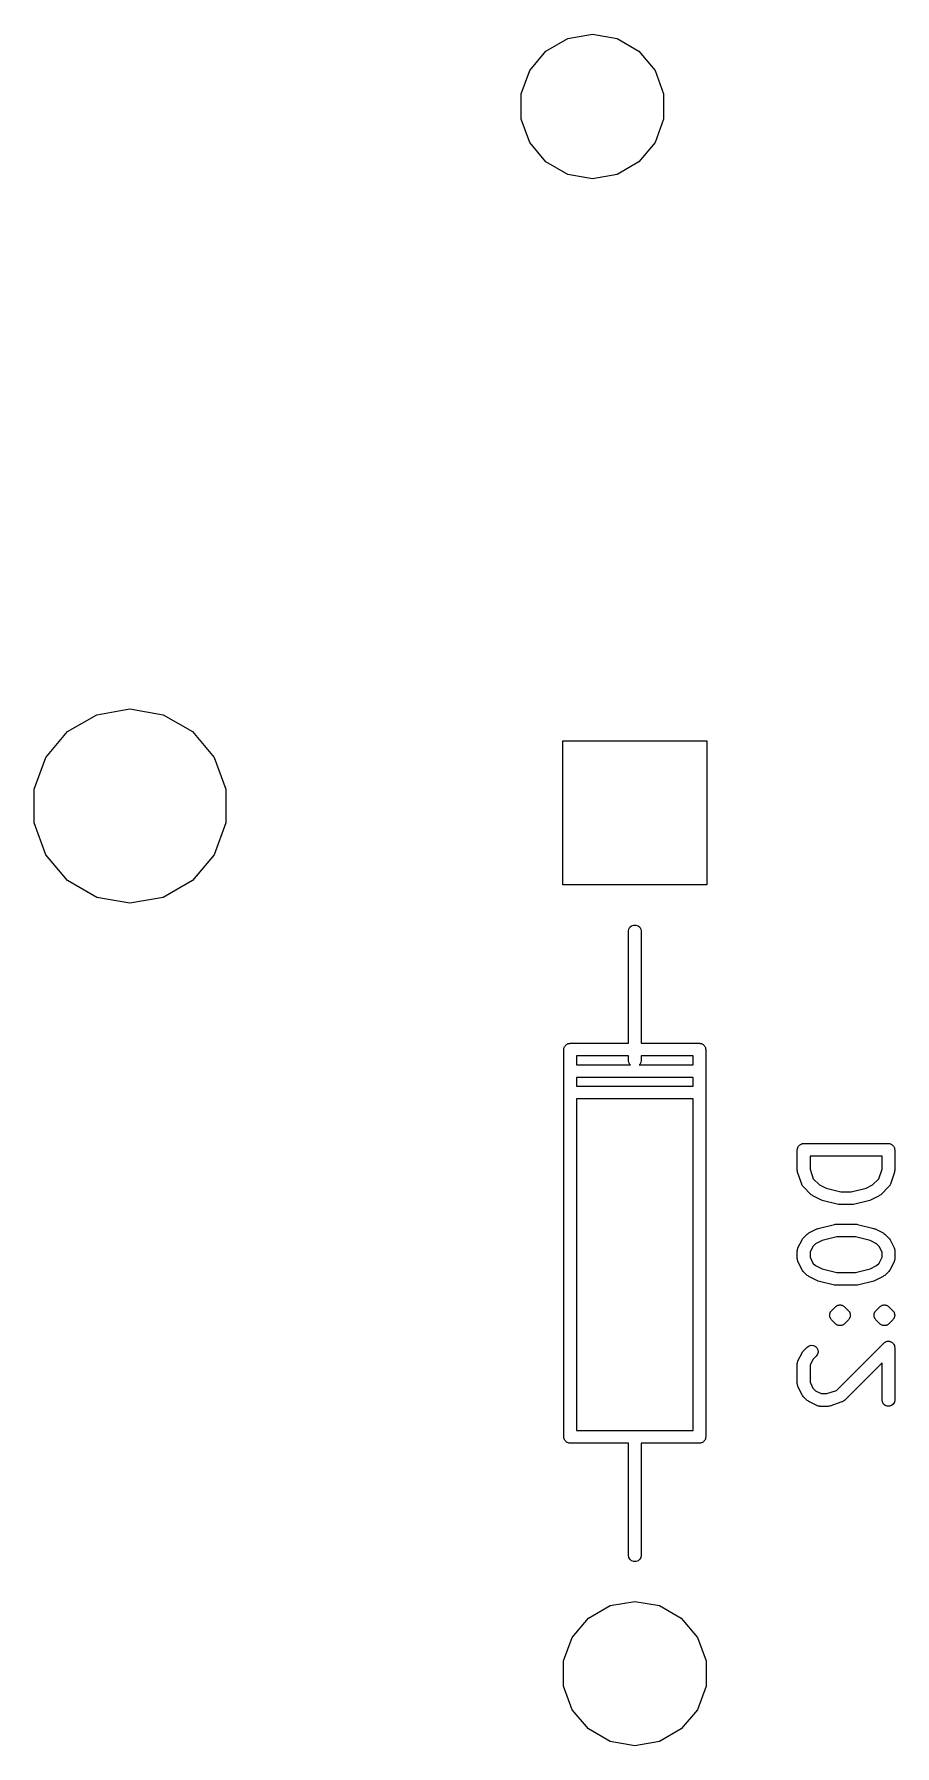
# Model space of a CAD drawing. Extents: x 17 to 274, y -105 to -6.
# Drawn here: x 61.41 to 71.56, y -104.01 to -83.81 of the extents above; entities that cross this region are included whole.
import ezdxf

# ---------------------------------------------------------------- set-up
doc = ezdxf.new("R2010")
doc.units = 0
doc.header["$MEASUREMENT"] = 0
doc.layers.add('BLACK', color=7, linetype='CONTINUOUS')

msp = doc.modelspace()

# ---------------------------------------------------------------- linework, layer by layer
at = {"layer": 'Black'}
for p, q in [((67.7058, -83.8591), (67.9975, -83.8076)), ((67.9975, -83.8076), (68.2892, -83.8591)), ((67.2588, -84.2341), (67.4492, -84.0072)), ((67.4492, -84.0072), (67.7058, -83.8591)), ((68.2892, -83.8591), (68.5457, -84.0072)), ((68.5457, -84.0072), (68.7361, -84.2341)), ((67.1575, -84.5124), (67.2588, -84.2341)), ((68.7361, -84.2341), (68.8374, -84.5124)), ((67.1575, -84.8086), (67.1575, -84.5124)), ((68.8374, -84.5124), (68.8374, -84.8086)), ((67.2588, -85.087), (67.1575, -84.8086)), ((68.8374, -84.8086), (68.7361, -85.087)), ((67.4492, -85.3139), (67.2588, -85.087)), ((68.7361, -85.087), (68.5457, -85.3139)), ((67.7058, -85.462), (67.4492, -85.3139)), ((67.9975, -85.5134), (67.7058, -85.462)), ((68.2892, -85.462), (67.9975, -85.5134)), ((68.5457, -85.3139), (68.2892, -85.462)), ((61.8025, -92.0411), (62.1476, -91.8418)), ((62.1476, -91.8418), (62.54, -91.7726)), ((62.54, -91.7726), (62.9324, -91.8418)), ((62.9324, -91.8418), (63.2775, -92.0411)), ((61.5464, -92.3463), (61.8025, -92.0411)), ((63.2775, -92.0411), (63.5336, -92.3463)), ((67.6478, -93.8501), (67.6478, -92.1509)), ((67.6478, -92.1509), (69.3471, -92.1509)), ((69.3471, -92.1509), (69.3471, -93.8501)), ((61.4101, -92.7208), (61.5464, -92.3463)), ((63.5336, -92.3463), (63.6699, -92.7208)), ((61.4101, -93.1192), (61.4101, -92.7208)), ((63.6699, -92.7208), (63.6699, -93.1192)), ((61.5464, -93.4937), (61.4101, -93.1192)), ((63.6699, -93.1192), (63.5336, -93.4937)), ((61.8025, -93.7989), (61.5464, -93.4937)), ((63.5336, -93.4937), (63.2775, -93.7989)), ((62.1476, -93.9982), (61.8025, -93.7989)), ((63.2775, -93.7989), (62.9324, -93.9982)), ((69.3471, -93.8501), (67.6478, -93.8501)), ((62.54, -94.0674), (62.1476, -93.9982)), ((62.9324, -93.9982), (62.54, -94.0674)), ((68.427, -94.3719), (68.44, -94.3493)), ((68.44, -94.3493), (68.46, -94.3326)), ((68.46, -94.3326), (68.4844, -94.3237)), ((68.4844, -94.3237), (68.5105, -94.3237)), ((68.5105, -94.3237), (68.535, -94.3326)), ((68.535, -94.3326), (68.5549, -94.3493)), ((68.5549, -94.3493), (68.5679, -94.3719)), ((68.4225, -94.3975), (68.427, -94.3719)), ((68.4225, -95.7195), (68.4225, -94.3975)), ((68.5679, -94.3719), (68.5725, -94.3975)), ((68.5725, -94.3975), (68.5725, -95.7195)), ((67.6638, -95.7753), (67.665, -95.7689)), ((67.665, -95.7689), (67.6683, -95.7632)), ((67.6683, -95.7632), (67.6705, -95.757)), ((67.6705, -95.757), (67.6747, -95.752)), ((67.6747, -95.752), (67.678, -95.7463)), ((67.678, -95.7463), (67.683, -95.7421)), ((67.683, -95.7421), (67.6873, -95.7371)), ((67.6873, -95.7371), (67.6929, -95.7338)), ((67.6929, -95.7338), (67.698, -95.7296)), ((67.698, -95.7296), (67.7041, -95.7273)), ((67.7041, -95.7273), (67.7098, -95.724)), ((67.7098, -95.724), (67.7163, -95.7229)), ((67.7163, -95.7229), (67.7224, -95.7207)), ((67.7224, -95.7207), (67.729, -95.7207)), ((67.729, -95.7207), (67.7355, -95.7195)), ((67.7355, -95.7195), (68.4225, -95.7195)), ((68.5725, -95.7195), (69.2595, -95.7195)), ((69.2595, -95.7195), (69.2659, -95.7207)), ((69.2659, -95.7207), (69.2725, -95.7207)), ((69.2725, -95.7207), (69.2787, -95.7229)), ((69.2787, -95.7229), (69.2851, -95.724)), ((69.2851, -95.724), (69.2908, -95.7273)), ((69.2908, -95.7273), (69.297, -95.7296)), ((69.297, -95.7296), (69.302, -95.7338)), ((69.302, -95.7338), (69.3077, -95.7371)), ((69.3077, -95.7371), (69.3119, -95.7421)), ((69.3119, -95.7421), (69.3169, -95.7463)), ((69.3169, -95.7463), (69.3202, -95.752)), ((69.3202, -95.752), (69.3244, -95.757)), ((69.3244, -95.757), (69.3267, -95.7632)), ((69.3267, -95.7632), (69.3299, -95.7689)), ((69.3299, -95.7689), (69.3311, -95.7753)), ((67.6605, -95.7945), (67.6616, -95.7881)), ((67.6605, -100.367), (67.6605, -95.7945)), ((67.6616, -95.7815), (67.6638, -95.7753)), ((67.6616, -95.7881), (67.6616, -95.7815)), ((67.8105, -95.8695), (67.8105, -95.9735)), ((68.4225, -95.8695), (67.8105, -95.8695)), ((67.8105, -95.9735), (68.4445, -95.9735)), ((68.4225, -95.9215), (68.4225, -95.8695)), ((68.427, -95.9472), (68.4225, -95.9215)), ((68.44, -95.9697), (68.427, -95.9472)), ((68.4445, -95.9735), (68.44, -95.9697)), ((68.5549, -95.9697), (68.5504, -95.9735)), ((68.5504, -95.9735), (69.1845, -95.9735)), ((68.5679, -95.9472), (68.5549, -95.9697)), ((68.5725, -95.9215), (68.5679, -95.9472)), ((68.5725, -95.8695), (68.5725, -95.9215)), ((69.1845, -95.8695), (68.5725, -95.8695)), ((69.1845, -95.9735), (69.1845, -95.8695)), ((69.3311, -95.7753), (69.3333, -95.7815)), ((69.3333, -95.7815), (69.3333, -95.7881)), ((69.3333, -95.7881), (69.3345, -95.7945)), ((69.3345, -95.7945), (69.3345, -100.367)), ((67.8105, -96.1235), (67.8105, -96.2275)), ((69.1845, -96.1235), (67.8105, -96.1235)), ((69.1845, -96.2275), (69.1845, -96.1235)), ((67.8105, -96.2275), (69.1845, -96.2275)), ((67.8105, -96.3775), (67.8105, -100.292)), ((69.1845, -96.3775), (67.8105, -96.3775)), ((69.1845, -100.292), (69.1845, -96.3775)), ((70.4148, -96.9781), (70.416, -96.9717)), ((70.4148, -97.2162), (70.4148, -96.9781)), ((70.416, -96.9651), (70.4182, -96.9589)), ((70.416, -96.9717), (70.416, -96.9651)), ((70.4182, -96.9589), (70.4194, -96.9525)), ((70.4194, -96.9525), (70.4226, -96.9468)), ((70.4226, -96.9468), (70.4249, -96.9406)), ((70.4249, -96.9406), (70.4291, -96.9356)), ((70.4291, -96.9356), (70.4324, -96.9299)), ((70.4324, -96.9299), (70.4374, -96.9257)), ((70.4374, -96.9257), (70.4416, -96.9207)), ((70.4416, -96.9207), (70.4473, -96.9174)), ((70.4473, -96.9174), (70.4523, -96.9132)), ((70.4523, -96.9132), (70.4585, -96.9109)), ((70.4585, -96.9109), (70.4642, -96.9077)), ((70.4642, -96.9077), (70.4706, -96.9065)), ((70.4706, -96.9065), (70.4768, -96.9043)), ((70.4768, -96.9043), (70.4834, -96.9043)), ((70.4834, -96.9043), (70.4898, -96.9031)), ((70.4898, -96.9031), (71.4898, -96.9031)), ((71.4898, -96.9031), (71.4963, -96.9043)), ((71.4963, -96.9043), (71.5029, -96.9043)), ((71.5029, -96.9043), (71.509, -96.9065)), ((71.509, -96.9065), (71.5155, -96.9077)), ((71.5155, -96.9077), (71.5212, -96.9109)), ((71.5212, -96.9109), (71.5273, -96.9132)), ((71.5273, -96.9132), (71.5324, -96.9174)), ((71.5324, -96.9174), (71.538, -96.9207)), ((71.538, -96.9207), (71.5423, -96.9257)), ((71.5423, -96.9257), (71.5473, -96.9299)), ((71.5473, -96.9299), (71.5506, -96.9356)), ((71.5506, -96.9356), (71.5548, -96.9406)), ((71.5548, -96.9406), (71.557, -96.9468)), ((71.557, -96.9468), (71.5603, -96.9525)), ((71.5603, -96.9525), (71.5615, -96.9589)), ((71.5615, -96.9589), (71.5637, -96.9651)), ((71.5637, -96.9651), (71.5637, -96.9717)), ((71.5637, -96.9717), (71.5648, -96.9781)), ((71.5648, -96.9781), (71.5648, -97.2162)), ((70.5648, -97.0531), (70.5648, -97.2041)), ((71.4148, -97.0531), (70.5648, -97.0531)), ((71.4148, -97.2041), (71.4148, -97.0531)), ((70.4169, -97.2281), (70.4148, -97.2162)), ((70.4187, -97.24), (70.4169, -97.2281)), ((70.4663, -97.3828), (70.4187, -97.24)), ((70.4684, -97.3866), (70.4663, -97.3828)), ((70.4695, -97.3908), (70.4684, -97.3866)), ((70.5648, -97.2041), (70.603, -97.3186)), ((70.603, -97.3186), (70.6771, -97.3927)), ((71.3026, -97.3927), (71.3767, -97.3186)), ((71.3767, -97.3186), (71.4148, -97.2041)), ((71.5113, -97.3866), (71.5102, -97.3908)), ((71.5134, -97.3828), (71.5113, -97.3866)), ((71.561, -97.24), (71.5134, -97.3828)), ((71.5628, -97.2281), (71.561, -97.24)), ((71.5648, -97.2162), (71.5628, -97.2281)), ((70.4745, -97.398), (70.4695, -97.3908)), ((70.4787, -97.4057), (70.4745, -97.398)), ((70.4819, -97.4086), (70.4787, -97.4057)), ((70.4844, -97.4121), (70.4819, -97.4086)), ((70.5797, -97.5074), (70.4844, -97.4121)), ((70.5895, -97.5143), (70.5797, -97.5074)), ((70.5992, -97.5214), (70.5895, -97.5143)), ((70.6944, -97.569), (70.5992, -97.5214)), ((70.6771, -97.3927), (70.7541, -97.4312)), ((70.7023, -97.5714), (70.6944, -97.569)), ((70.7097, -97.5747), (70.7023, -97.5714)), ((70.9002, -97.6223), (70.7097, -97.5747)), ((70.7541, -97.4312), (70.9276, -97.4746)), ((70.9276, -97.4746), (71.052, -97.4746)), ((71.052, -97.4746), (71.2256, -97.4312)), ((71.2699, -97.5747), (71.0795, -97.6223)), ((71.2256, -97.4312), (71.3026, -97.3927)), ((71.2774, -97.5714), (71.2699, -97.5747)), ((71.2853, -97.569), (71.2774, -97.5714)), ((71.3805, -97.5214), (71.2853, -97.569)), ((71.3902, -97.5142), (71.3805, -97.5214)), ((71.4, -97.5074), (71.3902, -97.5142)), ((71.4953, -97.4121), (71.4, -97.5074)), ((71.4977, -97.4086), (71.4953, -97.4121)), ((71.501, -97.4057), (71.4977, -97.4086)), ((71.5052, -97.398), (71.501, -97.4057)), ((71.5102, -97.3908), (71.5052, -97.398)), ((70.9094, -97.623), (70.9002, -97.6223)), ((70.9184, -97.6246), (70.9094, -97.623)), ((71.0613, -97.6246), (70.9184, -97.6246)), ((71.0703, -97.623), (71.0613, -97.6246)), ((71.0795, -97.6223), (71.0703, -97.623)), ((70.4844, -98.0203), (70.532, -97.9727)), ((70.532, -97.9727), (70.5419, -97.9658)), ((70.5419, -97.9658), (70.5515, -97.9587)), ((70.5515, -97.9587), (70.6468, -97.9111)), ((70.6468, -97.9111), (70.6546, -97.9087)), ((70.6546, -97.9087), (70.6621, -97.9054)), ((70.6621, -97.9054), (70.8526, -97.8578)), ((70.8526, -97.8578), (70.8618, -97.8571)), ((70.8618, -97.8571), (70.8708, -97.8555)), ((70.8708, -97.8555), (71.1089, -97.8555)), ((71.1089, -97.8555), (71.1179, -97.8571)), ((71.1179, -97.8571), (71.1271, -97.8578)), ((71.1271, -97.8578), (71.3176, -97.9054)), ((71.3176, -97.9054), (71.325, -97.9087)), ((71.325, -97.9087), (71.3329, -97.9111)), ((71.3329, -97.9111), (71.4281, -97.9587)), ((71.4281, -97.9587), (71.4378, -97.9658)), ((71.4378, -97.9658), (71.4476, -97.9727)), ((71.4476, -97.9727), (71.4953, -98.0203)), ((70.4148, -98.1686), (70.4156, -98.1644)), ((70.4148, -98.2639), (70.4148, -98.1686)), ((70.4153, -98.16), (70.4178, -98.1516)), ((70.4156, -98.1644), (70.4153, -98.16)), ((70.4178, -98.1516), (70.4194, -98.143)), ((70.4194, -98.143), (70.4215, -98.1392)), ((70.4215, -98.1392), (70.4228, -98.1351)), ((70.4228, -98.1351), (70.4704, -98.0398)), ((70.4704, -98.0398), (70.4775, -98.0302)), ((70.4775, -98.0302), (70.4844, -98.0203)), ((70.5991, -98.1178), (70.5648, -98.1863)), ((70.5648, -98.1863), (70.5648, -98.2461)), ((70.6295, -98.0874), (70.5991, -98.1178)), ((70.7065, -98.0489), (70.6295, -98.0874)), ((70.88, -98.0055), (70.7065, -98.0489)), ((71.0997, -98.0055), (70.88, -98.0055)), ((71.2732, -98.0489), (71.0997, -98.0055)), ((71.3502, -98.0874), (71.2732, -98.0489)), ((71.3806, -98.1178), (71.3502, -98.0874)), ((71.4148, -98.1863), (71.3806, -98.1178)), ((71.4148, -98.2461), (71.4148, -98.1863)), ((71.4953, -98.0203), (71.5021, -98.0302)), ((71.5021, -98.0302), (71.5093, -98.0398)), ((71.5093, -98.0398), (71.5569, -98.1351)), ((71.5569, -98.1351), (71.5582, -98.1392)), ((71.5582, -98.1392), (71.5603, -98.143)), ((71.5603, -98.143), (71.5618, -98.1516)), ((71.5618, -98.1516), (71.5643, -98.16)), ((71.5643, -98.16), (71.5641, -98.1644)), ((71.5641, -98.1644), (71.5648, -98.1686)), ((71.5648, -98.1686), (71.5648, -98.2639)), ((70.4156, -98.2681), (70.4148, -98.2639)), ((70.4153, -98.2724), (70.4156, -98.2681)), ((70.4178, -98.2808), (70.4153, -98.2724)), ((70.4194, -98.2895), (70.4178, -98.2808)), ((70.4215, -98.2933), (70.4194, -98.2895)), ((70.4228, -98.2974), (70.4215, -98.2933)), ((70.4704, -98.3926), (70.4228, -98.2974)), ((70.4775, -98.4023), (70.4704, -98.3926)), ((70.5648, -98.2461), (70.5991, -98.3147)), ((70.5991, -98.3147), (70.6295, -98.3451)), ((70.6295, -98.3451), (70.7065, -98.3836)), ((70.7065, -98.3836), (70.88, -98.4269)), ((71.0997, -98.4269), (71.2732, -98.3836)), ((71.2732, -98.3836), (71.3502, -98.3451)), ((71.3502, -98.3451), (71.3806, -98.3147)), ((71.3806, -98.3147), (71.4148, -98.2461)), ((71.5093, -98.3926), (71.5021, -98.4023)), ((71.5569, -98.2974), (71.5093, -98.3926)), ((71.5582, -98.2933), (71.5569, -98.2974)), ((71.5603, -98.2895), (71.5582, -98.2933)), ((71.5618, -98.2809), (71.5603, -98.2895)), ((71.5643, -98.2724), (71.5618, -98.2809)), ((71.5648, -98.2639), (71.5641, -98.2681)), ((71.5641, -98.2681), (71.5643, -98.2724)), ((70.4844, -98.4121), (70.4775, -98.4023)), ((70.532, -98.4597), (70.4844, -98.4121)), ((70.5419, -98.4666), (70.532, -98.4597)), ((70.5515, -98.4738), (70.5419, -98.4666)), ((70.6468, -98.5214), (70.5515, -98.4738)), ((70.6546, -98.5237), (70.6468, -98.5214)), ((70.6621, -98.5271), (70.6546, -98.5237)), ((70.8526, -98.5747), (70.6621, -98.5271)), ((70.8618, -98.5754), (70.8526, -98.5747)), ((70.8708, -98.5769), (70.8618, -98.5754)), ((71.1089, -98.5769), (70.8708, -98.5769)), ((70.88, -98.4269), (71.0997, -98.4269)), ((71.1179, -98.5754), (71.1089, -98.5769)), ((71.1271, -98.5747), (71.1179, -98.5754)), ((71.3176, -98.5271), (71.1271, -98.5747)), ((71.325, -98.5237), (71.3176, -98.5271)), ((71.3329, -98.5214), (71.325, -98.5237)), ((71.4281, -98.4738), (71.3329, -98.5214)), ((71.4378, -98.4666), (71.4281, -98.4738)), ((71.4476, -98.4597), (71.4378, -98.4666)), ((71.4953, -98.4121), (71.4476, -98.4597)), ((71.5021, -98.4023), (71.4953, -98.4121)), ((70.7961, -98.924), (70.7969, -98.9208)), ((70.7967, -98.9305), (70.7961, -98.924)), ((70.7961, -98.9371), (70.7967, -98.9305)), ((70.7969, -98.9402), (70.7961, -98.9371)), ((70.7969, -98.9175), (70.7981, -98.9144)), ((70.7969, -98.9208), (70.7969, -98.9175)), ((70.7969, -98.9435), (70.7969, -98.9402)), ((70.7981, -98.9466), (70.7969, -98.9435)), ((70.7981, -98.9144), (70.7983, -98.9111)), ((70.7983, -98.9499), (70.7981, -98.9466)), ((70.7983, -98.9111), (70.8011, -98.9052)), ((70.8011, -98.9559), (70.7983, -98.9499)), ((70.8011, -98.9052), (70.8028, -98.8988)), ((70.8028, -98.9622), (70.8011, -98.9559)), ((70.8028, -98.8988), (70.8047, -98.8961)), ((70.8047, -98.9649), (70.8028, -98.9622)), ((70.8047, -98.8961), (70.8058, -98.893)), ((70.8058, -98.968), (70.8047, -98.9649)), ((70.8058, -98.893), (70.808, -98.8905)), ((70.808, -98.9705), (70.8058, -98.968)), ((70.808, -98.8905), (70.8094, -98.8875)), ((70.8094, -98.9735), (70.808, -98.9705)), ((70.8094, -98.8875), (70.814, -98.8829)), ((70.814, -98.9782), (70.8094, -98.9735)), ((70.814, -98.8829), (70.8178, -98.8775)), ((70.8178, -98.9836), (70.814, -98.9782)), ((70.8178, -98.8775), (70.8654, -98.8299)), ((70.8654, -99.0312), (70.8178, -98.9836)), ((70.8654, -98.8299), (70.8708, -98.8261)), ((70.8708, -98.8261), (70.8754, -98.8215)), ((70.8754, -98.8215), (70.8813, -98.8187)), ((70.8813, -98.8187), (70.8867, -98.8149)), ((70.8867, -98.8149), (70.8931, -98.8132)), ((70.8931, -98.8132), (70.899, -98.8105)), ((70.899, -98.8105), (70.9055, -98.8099)), ((70.9055, -98.8099), (70.9119, -98.8082)), ((70.9119, -98.8082), (70.9184, -98.8088)), ((70.9184, -98.8088), (70.9249, -98.8082)), ((70.9249, -98.8082), (70.9313, -98.8099)), ((70.9313, -98.8099), (70.9378, -98.8105)), ((70.9378, -98.8105), (70.9438, -98.8132)), ((70.9438, -98.8132), (70.9501, -98.8149)), ((70.9501, -98.8149), (70.9555, -98.8187)), ((70.9555, -98.8187), (70.9614, -98.8215)), ((70.9614, -98.8215), (70.9661, -98.8261)), ((70.9661, -98.8261), (70.9714, -98.8299)), ((70.9714, -98.8299), (71.0191, -98.8775)), ((71.0191, -98.9836), (70.9714, -99.0312)), ((71.0191, -98.8775), (71.0228, -98.8829)), ((71.0228, -98.9782), (71.0191, -98.9836)), ((71.0228, -98.8829), (71.0275, -98.8875)), ((71.0275, -98.9735), (71.0228, -98.9782)), ((71.0275, -98.8875), (71.0289, -98.8905)), ((71.0289, -98.9705), (71.0275, -98.9735)), ((71.0289, -98.8905), (71.031, -98.893)), ((71.031, -98.968), (71.0289, -98.9705)), ((71.031, -98.893), (71.0321, -98.8961)), ((71.0321, -98.9649), (71.031, -98.968)), ((71.0321, -98.8961), (71.034, -98.8988)), ((71.034, -98.9622), (71.0321, -98.9649)), ((71.034, -98.8988), (71.0357, -98.9052)), ((71.0357, -98.9559), (71.034, -98.9622)), ((71.0357, -98.9052), (71.0385, -98.9111)), ((71.0385, -98.9499), (71.0357, -98.9559)), ((71.0385, -98.9111), (71.0388, -98.9144)), ((71.0388, -98.9466), (71.0385, -98.9499)), ((71.0388, -98.9144), (71.0399, -98.9175)), ((71.0399, -98.9435), (71.0388, -98.9466)), ((71.0399, -98.9175), (71.0399, -98.9208)), ((71.0399, -98.9208), (71.0407, -98.924)), ((71.0407, -98.9371), (71.0399, -98.9402)), ((71.0399, -98.9402), (71.0399, -98.9435)), ((71.0407, -98.924), (71.0402, -98.9305)), ((71.0402, -98.9305), (71.0407, -98.9371)), ((71.3199, -98.924), (71.3207, -98.9208)), ((71.3205, -98.9305), (71.3199, -98.924)), ((71.3199, -98.9371), (71.3205, -98.9305)), ((71.3207, -98.9402), (71.3199, -98.9371)), ((71.3207, -98.9175), (71.3219, -98.9144)), ((71.3207, -98.9208), (71.3207, -98.9175)), ((71.3207, -98.9435), (71.3207, -98.9402)), ((71.3219, -98.9466), (71.3207, -98.9435)), ((71.3219, -98.9144), (71.3222, -98.9111)), ((71.3222, -98.9499), (71.3219, -98.9466)), ((71.3222, -98.9111), (71.3249, -98.9052)), ((71.3249, -98.9559), (71.3222, -98.9499)), ((71.3249, -98.9052), (71.3266, -98.8988)), ((71.3266, -98.9622), (71.3249, -98.9559)), ((71.3266, -98.8988), (71.3285, -98.8961)), ((71.3285, -98.9649), (71.3266, -98.9622)), ((71.3285, -98.8961), (71.3297, -98.893)), ((71.3297, -98.968), (71.3285, -98.9649)), ((71.3297, -98.893), (71.3318, -98.8905)), ((71.3318, -98.9705), (71.3297, -98.968)), ((71.3318, -98.8905), (71.3332, -98.8875)), ((71.3332, -98.9735), (71.3318, -98.9705)), ((71.3332, -98.8875), (71.3378, -98.8829)), ((71.3378, -98.9782), (71.3332, -98.9735)), ((71.3378, -98.8829), (71.3416, -98.8775)), ((71.3416, -98.9836), (71.3378, -98.9782)), ((71.3416, -98.8775), (71.3892, -98.8299)), ((71.3892, -99.0312), (71.3416, -98.9836)), ((71.3892, -98.8299), (71.3946, -98.8261)), ((71.3946, -98.8261), (71.3992, -98.8215)), ((71.3992, -98.8215), (71.4052, -98.8187)), ((71.4052, -98.8187), (71.4105, -98.8149)), ((71.4105, -98.8149), (71.4169, -98.8132)), ((71.4169, -98.8132), (71.4228, -98.8105)), ((71.4228, -98.8105), (71.4294, -98.8099)), ((71.4294, -98.8099), (71.4357, -98.8082)), ((71.4357, -98.8082), (71.4422, -98.8088)), ((71.4422, -98.8088), (71.4488, -98.8082)), ((71.4488, -98.8082), (71.4551, -98.8099)), ((71.4551, -98.8099), (71.4616, -98.8105)), ((71.4616, -98.8105), (71.4676, -98.8132)), ((71.4676, -98.8132), (71.4739, -98.8149)), ((71.4739, -98.8149), (71.4793, -98.8187)), ((71.4793, -98.8187), (71.4852, -98.8215)), ((71.4852, -98.8215), (71.4899, -98.8261)), ((71.4899, -98.8261), (71.4953, -98.8299)), ((71.4953, -98.8299), (71.5429, -98.8775)), ((71.5429, -98.9836), (71.4953, -99.0312)), ((71.5429, -98.8775), (71.5466, -98.8829)), ((71.5466, -98.9782), (71.5429, -98.9836)), ((71.5466, -98.8829), (71.5513, -98.8875)), ((71.5513, -98.9735), (71.5466, -98.9782)), ((71.5513, -98.8875), (71.5527, -98.8905)), ((71.5527, -98.9705), (71.5513, -98.9735)), ((71.5527, -98.8905), (71.5548, -98.893)), ((71.5548, -98.968), (71.5527, -98.9705)), ((71.5548, -98.893), (71.5559, -98.8961)), ((71.5559, -98.9649), (71.5548, -98.968)), ((71.5559, -98.8961), (71.5578, -98.8988)), ((71.5578, -98.9622), (71.5559, -98.9649)), ((71.5578, -98.8988), (71.5595, -98.9052)), ((71.5595, -98.9559), (71.5578, -98.9622)), ((71.5595, -98.9052), (71.5623, -98.9111)), ((71.5623, -98.9499), (71.5595, -98.9559)), ((71.5623, -98.9111), (71.5626, -98.9144)), ((71.5626, -98.9466), (71.5623, -98.9499)), ((71.5626, -98.9144), (71.5637, -98.9175)), ((71.5637, -98.9435), (71.5626, -98.9466)), ((71.5637, -98.9175), (71.5637, -98.9208)), ((71.5637, -98.9208), (71.5646, -98.924)), ((71.5646, -98.9371), (71.5637, -98.9402)), ((71.5637, -98.9402), (71.5637, -98.9435)), ((71.5646, -98.924), (71.564, -98.9305)), ((71.564, -98.9305), (71.5646, -98.9371)), ((70.8708, -99.0349), (70.8654, -99.0312)), ((70.8754, -99.0396), (70.8708, -99.0349)), ((70.8813, -99.0423), (70.8754, -99.0396)), ((70.8867, -99.0461), (70.8813, -99.0423)), ((70.8931, -99.0478), (70.8867, -99.0461)), ((70.899, -99.0506), (70.8931, -99.0478)), ((70.9055, -99.0512), (70.899, -99.0506)), ((70.9119, -99.0529), (70.9055, -99.0512)), ((70.9184, -99.0523), (70.9119, -99.0529)), ((70.9249, -99.0529), (70.9184, -99.0523)), ((70.9313, -99.0512), (70.9249, -99.0529)), ((70.9378, -99.0506), (70.9313, -99.0512)), ((70.9438, -99.0478), (70.9378, -99.0506)), ((70.9501, -99.0461), (70.9438, -99.0478)), ((70.9555, -99.0423), (70.9501, -99.0461)), ((70.9614, -99.0396), (70.9555, -99.0423)), ((70.9661, -99.0349), (70.9614, -99.0396)), ((70.9714, -99.0312), (70.9661, -99.0349)), ((71.3946, -99.0349), (71.3892, -99.0312)), ((71.3992, -99.0396), (71.3946, -99.0349)), ((71.4052, -99.0423), (71.3992, -99.0396)), ((71.4105, -99.0461), (71.4052, -99.0423)), ((71.4169, -99.0478), (71.4105, -99.0461)), ((71.4228, -99.0506), (71.4169, -99.0478)), ((71.4294, -99.0512), (71.4228, -99.0506)), ((71.4357, -99.0529), (71.4294, -99.0512)), ((71.4422, -99.0523), (71.4357, -99.0529)), ((71.4488, -99.0529), (71.4422, -99.0523)), ((71.4551, -99.0512), (71.4488, -99.0529)), ((71.4616, -99.0506), (71.4551, -99.0512)), ((71.4676, -99.0478), (71.4616, -99.0506)), ((71.4739, -99.0461), (71.4676, -99.0478)), ((71.4793, -99.0423), (71.4739, -99.0461)), ((71.4852, -99.0396), (71.4793, -99.0423)), ((71.4899, -99.0349), (71.4852, -99.0396)), ((71.4953, -99.0312), (71.4899, -99.0349)), ((70.4228, -99.4684), (70.4704, -99.3732)), ((70.4704, -99.3732), (70.4775, -99.3635)), ((70.4775, -99.3635), (70.4844, -99.3537)), ((70.4844, -99.3537), (70.532, -99.3061)), ((70.532, -99.3061), (70.5534, -99.2911)), ((70.5534, -99.2911), (70.5785, -99.2844)), ((70.5785, -99.2844), (70.6045, -99.2866)), ((70.6045, -99.2866), (70.6281, -99.2977)), ((70.6281, -99.2977), (70.6465, -99.3161)), ((70.6531, -99.3908), (70.6381, -99.4121)), ((70.6465, -99.3161), (70.6575, -99.3397)), ((70.6598, -99.3656), (70.6531, -99.3908)), ((70.6575, -99.3397), (70.6598, -99.3656)), ((70.8779, -99.8173), (71.4368, -99.2584)), ((71.4368, -99.2584), (71.4448, -99.2528)), ((71.4448, -99.2528), (71.4523, -99.2465)), ((71.4523, -99.2465), (71.4554, -99.2454)), ((71.4554, -99.2454), (71.4581, -99.2435)), ((71.4581, -99.2435), (71.4676, -99.241)), ((71.4676, -99.241), (71.4768, -99.2376)), ((71.4768, -99.2376), (71.4801, -99.2376)), ((71.4801, -99.2376), (71.4833, -99.2368)), ((71.4833, -99.2368), (71.4931, -99.2376)), ((71.4931, -99.2376), (71.5029, -99.2376)), ((71.5029, -99.2376), (71.506, -99.2387)), ((71.506, -99.2387), (71.5093, -99.239)), ((71.5093, -99.239), (71.5181, -99.2432)), ((71.5181, -99.2432), (71.5273, -99.2465)), ((71.5273, -99.2465), (71.5299, -99.2486)), ((71.5299, -99.2486), (71.5329, -99.25)), ((71.5329, -99.25), (71.5398, -99.257)), ((71.5398, -99.257), (71.5473, -99.2633)), ((71.5473, -99.2633), (71.5489, -99.2661)), ((71.5489, -99.2661), (71.5513, -99.2685)), ((71.5513, -99.2685), (71.5554, -99.2773)), ((71.5554, -99.2773), (71.5603, -99.2858)), ((71.5603, -99.2858), (71.5609, -99.2891)), ((71.5609, -99.2891), (71.5623, -99.2921)), ((71.5623, -99.2921), (71.5631, -99.3018)), ((71.5631, -99.3018), (71.5648, -99.3115)), ((71.5648, -99.3115), (71.5648, -99.9305)), ((70.4148, -99.5019), (70.4156, -99.4977)), ((70.4148, -99.74), (70.4148, -99.5019)), ((70.4153, -99.4934), (70.4178, -99.485)), ((70.4156, -99.4977), (70.4153, -99.4934)), ((70.4178, -99.485), (70.4194, -99.4763)), ((70.4194, -99.4763), (70.4215, -99.4725)), ((70.4215, -99.4725), (70.4228, -99.4684)), ((70.5991, -99.4511), (70.5648, -99.5197)), ((70.5648, -99.5197), (70.5648, -99.7223)), ((70.6381, -99.4121), (70.5991, -99.4511)), ((71.4148, -99.4925), (70.9714, -99.9359)), ((71.4148, -99.9305), (71.4148, -99.4925)), ((70.4156, -99.7443), (70.4148, -99.74)), ((70.4153, -99.7486), (70.4156, -99.7443)), ((70.4178, -99.757), (70.4153, -99.7486)), ((70.4194, -99.7657), (70.4178, -99.757)), ((70.4215, -99.7694), (70.4194, -99.7657)), ((70.4228, -99.7736), (70.4215, -99.7694)), ((70.4704, -99.8688), (70.4228, -99.7736)), ((70.5648, -99.7223), (70.5991, -99.7909)), ((70.5991, -99.7909), (70.6295, -99.8213)), ((70.4775, -99.8785), (70.4704, -99.8688)), ((70.4844, -99.8883), (70.4775, -99.8785)), ((70.532, -99.9359), (70.4844, -99.8883)), ((70.5419, -99.9428), (70.532, -99.9359)), ((70.5515, -99.95), (70.5419, -99.9428)), ((70.6468, -99.9976), (70.5515, -99.95)), ((70.6295, -99.8213), (70.698, -99.8555)), ((70.6509, -99.9988), (70.6468, -99.9976)), ((70.6547, -100.001), (70.6509, -99.9988)), ((70.6633, -100.003), (70.6547, -100.001)), ((70.6717, -100.005), (70.6633, -100.003)), ((70.6761, -100.005), (70.6717, -100.005)), ((70.6803, -100.006), (70.6761, -100.005)), ((70.7756, -100.006), (70.6803, -100.006)), ((70.698, -99.8555), (70.7634, -99.8555)), ((70.7634, -99.8555), (70.8779, -99.8173)), ((70.7874, -100.003), (70.7756, -100.006)), ((70.7993, -100.002), (70.7874, -100.003)), ((70.9421, -99.9541), (70.7993, -100.002)), ((70.9459, -99.952), (70.9421, -99.9541)), ((70.9501, -99.9509), (70.9459, -99.952)), ((70.9573, -99.9458), (70.9501, -99.9509)), ((70.965, -99.9416), (70.9573, -99.9458)), ((70.9679, -99.9384), (70.965, -99.9416)), ((70.9714, -99.9359), (70.9679, -99.9384)), ((71.4194, -99.9562), (71.4148, -99.9305)), ((71.4324, -99.9787), (71.4194, -99.9562)), ((71.4523, -99.9955), (71.4324, -99.9787)), ((71.4768, -100.004), (71.4523, -99.9955)), ((71.5029, -100.004), (71.4768, -100.004)), ((71.5273, -99.9955), (71.5029, -100.004)), ((71.5473, -99.9787), (71.5273, -99.9955)), ((71.5603, -99.9562), (71.5473, -99.9787)), ((71.5648, -99.9305), (71.5603, -99.9562)), ((67.6616, -100.373), (67.6605, -100.367)), ((67.6616, -100.38), (67.6616, -100.373)), ((67.6638, -100.386), (67.6616, -100.38)), ((67.665, -100.392), (67.6638, -100.386)), ((67.6683, -100.398), (67.665, -100.392)), ((67.6705, -100.404), (67.6683, -100.398)), ((67.6747, -100.409), (67.6705, -100.404)), ((67.678, -100.415), (67.6747, -100.409)), ((67.683, -100.419), (67.678, -100.415)), ((67.6873, -100.424), (67.683, -100.419)), ((67.8105, -100.292), (69.1845, -100.292)), ((69.3119, -100.419), (69.3077, -100.424)), ((69.3169, -100.415), (69.3119, -100.419)), ((69.3202, -100.409), (69.3169, -100.415)), ((69.3244, -100.404), (69.3202, -100.409)), ((69.3267, -100.398), (69.3244, -100.404)), ((69.3299, -100.392), (69.3267, -100.398)), ((69.3311, -100.386), (69.3299, -100.392)), ((69.3333, -100.38), (69.3311, -100.386)), ((69.3345, -100.367), (69.3333, -100.373)), ((69.3333, -100.373), (69.3333, -100.38)), ((67.6929, -100.427), (67.6873, -100.424)), ((67.698, -100.431), (67.6929, -100.427)), ((67.7041, -100.434), (67.698, -100.431)), ((67.7098, -100.437), (67.7041, -100.434)), ((67.7163, -100.438), (67.7098, -100.437)), ((67.7224, -100.44), (67.7163, -100.438)), ((67.729, -100.44), (67.7224, -100.44)), ((67.7355, -100.442), (67.729, -100.44)), ((68.4225, -100.442), (67.7355, -100.442)), ((68.4225, -101.764), (68.4225, -100.442)), ((69.2595, -100.442), (68.5725, -100.442)), ((68.5725, -100.442), (68.5725, -101.764)), ((69.2659, -100.44), (69.2595, -100.442)), ((69.2725, -100.44), (69.2659, -100.44)), ((69.2787, -100.438), (69.2725, -100.44)), ((69.2851, -100.437), (69.2787, -100.438)), ((69.2908, -100.434), (69.2851, -100.437)), ((69.297, -100.431), (69.2908, -100.434)), ((69.302, -100.427), (69.297, -100.431)), ((69.3077, -100.424), (69.302, -100.427)), ((68.427, -101.789), (68.4225, -101.764)), ((68.44, -101.812), (68.427, -101.789)), ((68.46, -101.828), (68.44, -101.812)), ((68.4844, -101.837), (68.46, -101.828)), ((68.535, -101.828), (68.5105, -101.837)), ((68.5549, -101.812), (68.535, -101.828)), ((68.5679, -101.789), (68.5549, -101.812)), ((68.5725, -101.764), (68.5679, -101.789)), ((68.5105, -101.837), (68.4844, -101.837)), ((67.9492, -102.507), (68.2058, -102.359)), ((68.2058, -102.359), (68.4975, -102.308)), ((68.4975, -102.308), (68.7892, -102.359)), ((68.7892, -102.359), (69.0457, -102.507)), ((67.7588, -102.734), (67.9492, -102.507)), ((69.0457, -102.507), (69.2361, -102.734)), ((67.6575, -103.012), (67.7588, -102.734)), ((69.2361, -102.734), (69.3374, -103.012)), ((67.6575, -103.309), (67.6575, -103.012)), ((69.3374, -103.012), (69.3374, -103.309)), ((67.7588, -103.587), (67.6575, -103.309)), ((69.3374, -103.309), (69.2361, -103.587)), ((67.9492, -103.814), (67.7588, -103.587)), ((69.2361, -103.587), (69.0457, -103.814)), ((68.2058, -103.962), (67.9492, -103.814)), ((69.0457, -103.814), (68.7892, -103.962)), ((68.4975, -104.013), (68.2058, -103.962)), ((68.7892, -103.962), (68.4975, -104.013))]:
    msp.add_line(p, q, dxfattribs=at)

doc.saveas('drawing.dxf')
